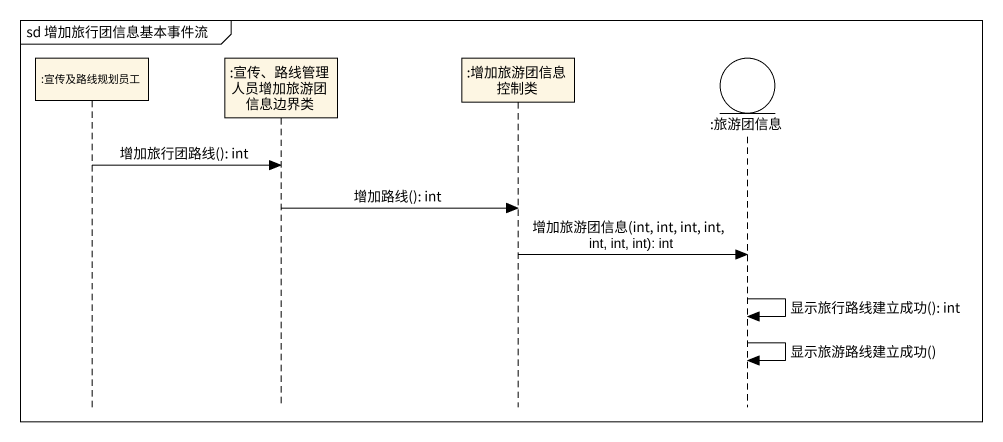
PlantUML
@startuml
mainframe sd 增加旅行团信息基本事件流
hide footbox
participant ":宣传及路线规划员工" as 宣传及路线规划员工
participant ":宣传、路线管理人员增加旅游团信息边界类" as 宣传_路线管理人员增加旅游团信息边界类
participant ":增加旅游团信息控制类" as 增加旅游团信息控制类
entity ":旅游团信息" as 旅游团信息

宣传及路线规划员工 -> 宣传_路线管理人员增加旅游团信息边界类 : 增加旅行团路线(): int
宣传_路线管理人员增加旅游团信息边界类 -> 增加旅游团信息控制类 : 增加路线(): int
增加旅游团信息控制类 -> 旅游团信息 : 增加旅游团信息(int, int, int, int, int, int, int): int
旅游团信息 -> 旅游团信息 : 显示旅行路线建立成功(): int
旅游团信息 -> 旅游团信息 : 显示旅游路线建立成功()
@enduml
